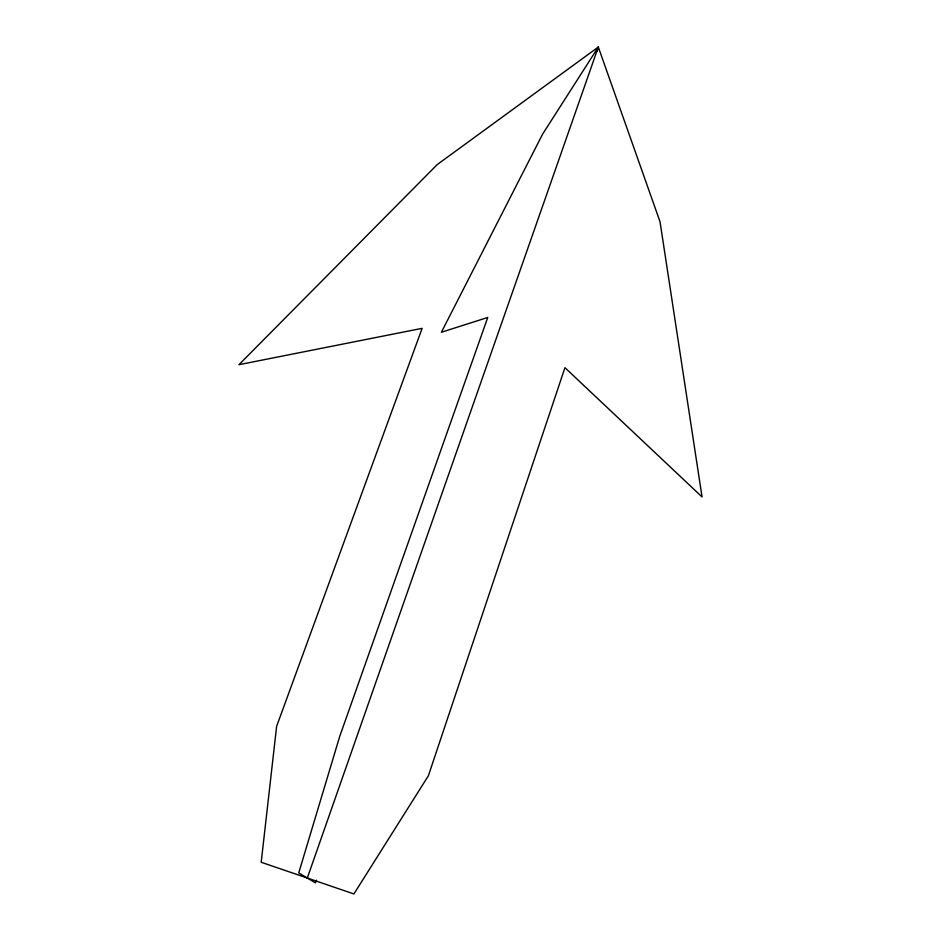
<?xml version="1.0" encoding="UTF-8"?>
<svg xmlns="http://www.w3.org/2000/svg" width="941" height="941" viewBox="0 0 941 941"><rect width="100%" height="100%" fill="white"/><g stroke="black" fill="none" stroke-linecap="round" stroke-linejoin="round"><path stroke-width="1.41" d="M597.3 51.308L598.311 47.05L437.236 164.581L238.955 364.696L422.144 328.338L276.63 726.323L261.198 862.274L353.91 893.95L428.402 775.725L564.941 367.684L702.045 496.93L660.041 221.794L598.311 47.05L542.639 134.081L441.388 332.255L487.756 317.458L339.701 736.474L298.732 872.919L315.435 882.87L316.517 880.164M307.307 878.035L598.311 47.05"/></g></svg>
